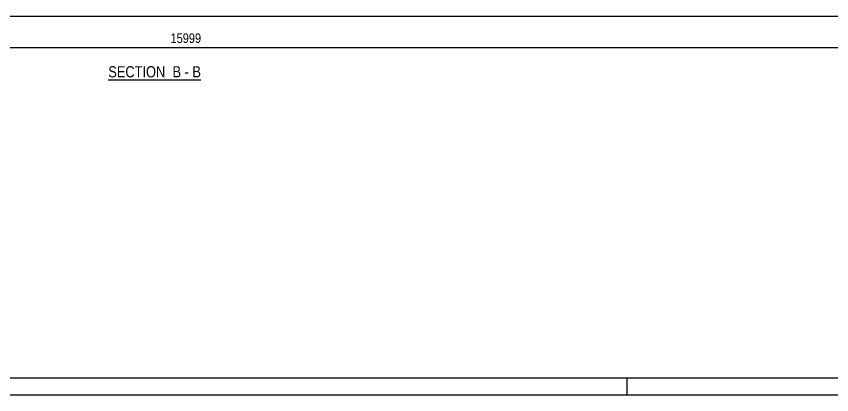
# Model space of a CAD drawing. Header units: millimetres. Extents: x -109 to 1080, y -501 to 340.
# Drawn here: x 267.6 to 510.8, y -501.5 to -388.7 of the extents above; entities that cross this region are included whole.
import ezdxf

# ---------------------------------------------------------------- set-up
doc = ezdxf.new("R2010")
doc.units = ezdxf.units.MM
doc.styles.add('Arial Narrow', font='ARIALN.TTF', dxfattribs={"height": 0.2})

# ---------------------------------------------------------------- blocks, each defined once
blk = doc.blocks.new('Unknown-389666448-1162')
at = {"color": 5, "linetype": 'Continuous'}
for p, q in [((-104.17, -496.49), (1074.83, -496.49)), ((449.83, -501.49), (449.83, -496.49)), ((-109.17, -501.49), (1079.83, -501.49))]:
    blk.add_line(p, q, dxfattribs=at)
blk = doc.blocks.new('Unknown-389666448-13 - 3640')
at = {"color": 6, "linetype": 'Continuous'}
blk.add_line((295.07, -407.63), (322.71, -407.63), dxfattribs=at)
at = {"color": 0, "linetype": 'Continuous'}
blk.add_wipeout([(313.18, -406.88), (313.18, -403.38), (295.07, -403.38), (295.07, -406.88)], dxfattribs=at)
at = {"color": 7, "linetype": 'Continuous', "style": 'Arial Narrow'}
blk.add_text('SECTION ', height=3.34, dxfattribs=at).set_placement((295.07, -406.88))
at = {"color": 0, "linetype": 'Continuous'}
blk.add_wipeout([(316.78, -406.88), (316.78, -403.38), (314.23, -403.38), (314.23, -406.88)], dxfattribs=at)
at = {"color": 7, "linetype": 'Continuous', "style": 'Arial Narrow'}
blk.add_text('B', height=3.34, dxfattribs=at).set_placement((314.23, -406.88))
at = {"color": 0, "linetype": 'Continuous'}
blk.add_wipeout([(319.11, -406.88), (319.11, -403.38), (317.83, -403.38), (317.83, -406.88)], dxfattribs=at)
at = {"color": 7, "linetype": 'Continuous', "style": 'Arial Narrow'}
blk.add_text('-', height=3.34, dxfattribs=at).set_placement((317.83, -406.88))
at = {"color": 0, "linetype": 'Continuous'}
blk.add_wipeout([(322.71, -406.88), (322.71, -403.38), (320.16, -403.38), (320.16, -406.88)], dxfattribs=at)
at = {"color": 7, "linetype": 'Continuous', "style": 'Arial Narrow'}
blk.add_text('B', height=3.34, dxfattribs=at).set_placement((320.16, -406.88))
blk = doc.blocks.new('StraightDimension-389666448-3828 - 3640')
at = {"color": 7, "linetype": 'Continuous'}
blk.add_line((-2.86, -388.67), (639.27, -388.67), dxfattribs=at)
blk = doc.blocks.new('StraightDimension-389666448-3870 - 3640')
at = {"color": 7, "linetype": 'Continuous'}
blk.add_line((-4.11, -397.98), (640.52, -397.98), dxfattribs=at)
at = {"color": 0}
blk.add_wipeout([(323.38, -397.23), (323.38, -393.03), (313.04, -393.03), (313.04, -397.23)], dxfattribs=at)
at = {"color": 3, "style": 'Arial Narrow'}
blk.add_text('15999', height=2.863, dxfattribs=at).set_placement((313.64, -396.63))

msp = doc.modelspace()

# ---------------------------------------------------------------- block references
msp.add_blockref('Unknown-389666448-1162', (0, 0))

# ---------------------------------------------------------------- next in the draw order: block references
for name in ['StraightDimension-389666448-3828 - 3640', 'Unknown-389666448-13 - 3640']:
    msp.add_blockref(name, (0, 0))

# ---------------------------------------------------------------- next in the draw order: block references
msp.add_blockref('StraightDimension-389666448-3870 - 3640', (0, 0))

doc.saveas('drawing.dxf')
